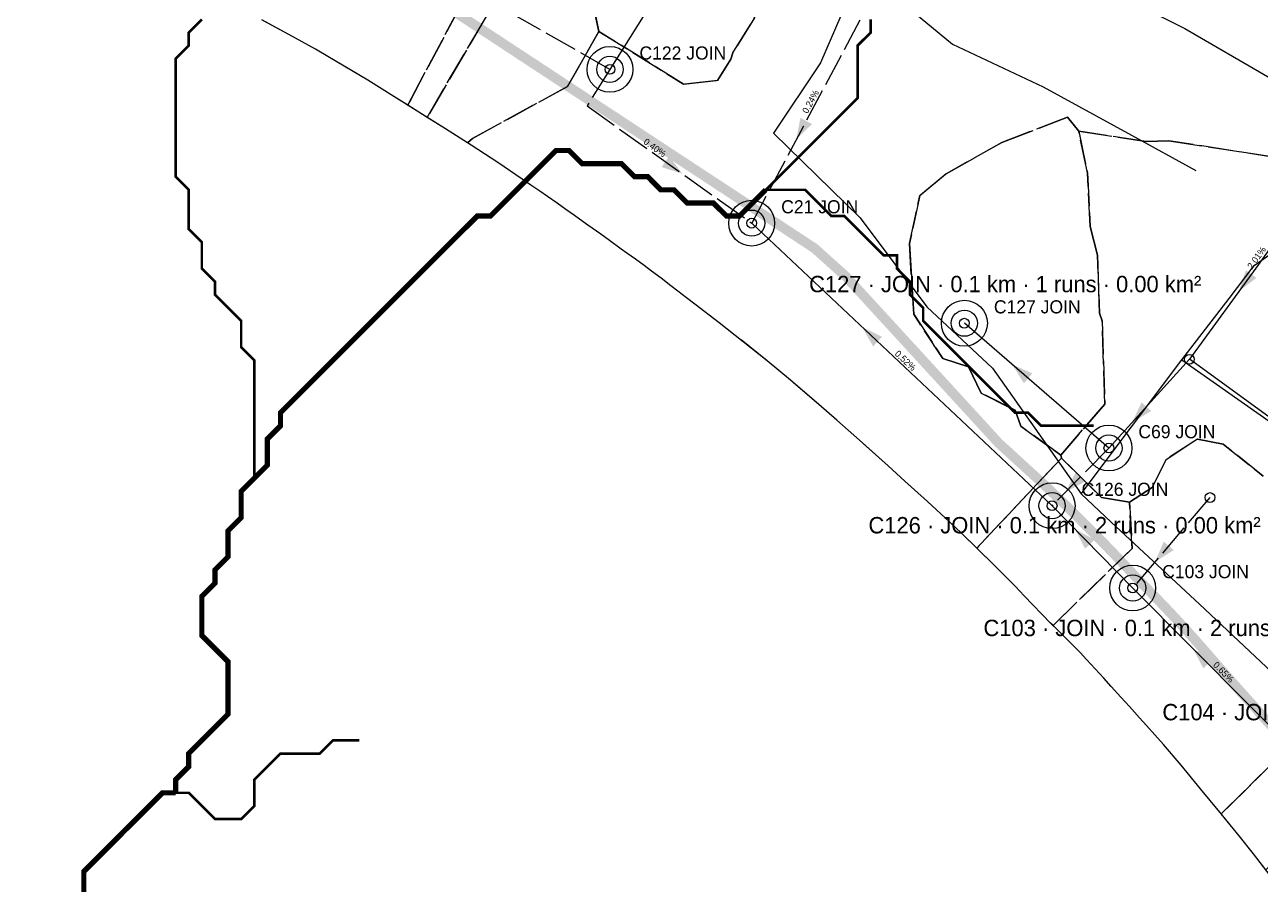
# Model space of a CAD drawing. Header units: metres. Extents: x 442821 to 452274, y 2561971 to 2571293.
# Drawn here: x 450794 to 451170.9, y 2566992.4 to 2567254.8 of the extents above; entities that cross this region are included whole.
import ezdxf
from ezdxf.enums import TextEntityAlignment as Align

# ---------------------------------------------------------------- set-up
doc = ezdxf.new("R2010")
doc.units = ezdxf.units.M
doc.header["$LTSCALE"] = 8
doc.linetypes.add('DASHED', pattern=[1.524, 1.27, -0.254])
for name, color, linetype in [('A_ARROWS', 7, 'Continuous'), ('A_BUILT_2006', 252, 'Continuous'), ('A_CATCH_LABEL', 7, 'Continuous'), ('A_CATCHMENTS', 7, 'Continuous'), ('A_ENVELOPE', 3, 'Continuous'), ('A_GRADIENT', 8, 'Continuous'), ('A_JUNCTIONS', 8, 'Continuous'), ('A_MAIN_PIPE', 5, 'Continuous'), ('A_OUTLET_LABEL', 7, 'Continuous'), ('A_OUTLETS', 7, 'Continuous'), ('A_RUNS', 7, 'Continuous'), ('A_STREAMS', 5, 'Continuous')]:
    doc.layers.add(name, color=color, linetype=linetype)

msp = doc.modelspace()

# ---------------------------------------------------------------- linework, layer by layer
at = {"layer": 'A_ARROWS', "color": 1}
for points in [[(451029.36, 2567219.76), (451030.6, 2567226.35), (451034.13, 2567224.47)], [(450994.62, 2567209.27), (450988.25, 2567211.35), (450990.57, 2567214.61)], [(451049.48, 2567162.47), (451055.51, 2567159.54), (451052.77, 2567156.62)], [(451138.79, 2567090.85), (451141.42, 2567097.02), (451144.46, 2567094.42)], [(451150.42, 2567064.25), (451156.35, 2567061.12), (451153.51, 2567058.3)]]:
    msp.add_solid(points, dxfattribs=at)
at = {"layer": 'A_ARROWS', "color": 2}
for points in [[(451164.36, 2567173.49), (451166.51, 2567179.84), (451169.74, 2567177.49)], [(451131.83, 2567133.45), (451134.65, 2567139.53), (451137.61, 2567136.85)]]:
    msp.add_solid(points, dxfattribs=at)
at = {"layer": 'A_ARROWS', "color": 4}
msp.add_solid([(451095.22, 2567151.05), (451101.37, 2567148.38), (451098.76, 2567145.35)], dxfattribs=at)
at = {"layer": 'A_ARROWS', "color": 3}
for points in [[(451111.49, 2567112.17), (451114.56, 2567118.13), (451117.41, 2567115.32)], [(451114.41, 2567100.79), (451120.31, 2567097.61), (451117.45, 2567094.82)]]:
    msp.add_solid(points, dxfattribs=at)
at = {"layer": 'A_BUILT_2006', "color": 252}
for points in [[(451049.13, 2567271.93), (451036.73, 2567243.19)], [(451049.13, 2567271.93), (451076.99, 2567248.85)], [(451121.09, 2567267.16), (451147.87, 2567253.6)], [(451147.87, 2567253.6), (451173.78, 2567238.61)], [(451076.99, 2567248.85), (451104.63, 2567235.82)], [(451036.73, 2567243.19), (451022.36, 2567221.66)], [(451104.63, 2567235.82), (451131.6, 2567221.1)], [(451022.36, 2567221.66), (451048.79, 2567195.86)], [(451131.6, 2567221.1), (451151.21, 2567210.25)], [(451048.79, 2567195.86), (451069.12, 2567168.68)], [(451161.37, 2567171.25), (451168.99, 2567181.33), (451180.97, 2567189.72)], [(451146.91, 2567152.55), (451161.37, 2567171.25)], [(451069.12, 2567168.68), (451089.21, 2567149.97)], [(451116.2, 2567111.6), (451146.91, 2567152.55)], [(451146.91, 2567152.55), (451174.59, 2567133.04)], [(451089.21, 2567149.97), (451116.2, 2567111.6)], [(451116.2, 2567111.6), (451125.41, 2567102.98)], [(451125.41, 2567102.98), (451152.36, 2567077.93)], [(451152.36, 2567077.93), (451181.22, 2567050.72)]]:
    msp.add_lwpolyline(points, dxfattribs=at)
at = {"layer": 'A_CATCHMENTS', "color": 4, "linetype": 'DASHED'}
for points in [[(450925.47, 2567281.21), (450924.5, 2567292.86), (450925.43, 2567294.52), (450925.61, 2567295.64), (450932.53, 2567308.07), (450932.57, 2567308.27), (450948.94, 2567316.31), (450966.04, 2567306.55), (450971.61, 2567285.86), (450971.55, 2567285.81), (450965.37, 2567274.13), (450964.67, 2567273.48), (450963.03, 2567273.06), (450959.39, 2567270.73), (450941.03, 2567268.02), (450916.73, 2567226.51), (450914.19, 2567228.11), (450910.8, 2567230.23), (450933.22, 2567272.47), (450925.47, 2567281.21)], [(451085.73, 2567142.36), (451081.92, 2567150.34), (451074.05, 2567152.9), (451065.15, 2567166.39), (451063.87, 2567187.99), (451067.01, 2567202.67), (451075.01, 2567209.29), (451092.06, 2567218.87), (451112.11, 2567226.53), (451115.51, 2567222.28), (451118.17, 2567209.63), (451119, 2567193.22), (451121.25, 2567184.48), (451121.81, 2567166.77), (451122.68, 2567164.41), (451123.48, 2567139.01), (451110.01, 2567123.43), (451097.8, 2567132.24), (451096.14, 2567137.09), (451085.73, 2567142.36)]]:
    msp.add_lwpolyline(points, close=True, dxfattribs=at)
at = {"layer": 'A_CATCHMENTS', "color": 2, "linetype": 'DASHED'}
msp.add_lwpolyline([(450971.55, 2567285.81), (450971.61, 2567285.86), (450974.74, 2567286.81), (450975.57, 2567286.75), (450996.1, 2567292.91), (451010.41, 2567283.95), (451013.9, 2567262.76), (451016.47, 2567257.96), (451016.64, 2567256.93), (451009.98, 2567246.21), (451009.41, 2567244.27), (451005.34, 2567237.79), (450994.89, 2567236.65), (450969.13, 2567252.77), (450964.67, 2567273.48), (450965.37, 2567274.13), (450971.55, 2567285.81)], close=True, dxfattribs=at)
at = {"layer": 'A_CATCHMENTS', "color": 3, "linetype": 'DASHED'}
msp.add_lwpolyline([(450933.22, 2567272.47), (450910.8, 2567230.23), (450910.8, 2567230.23), (450906.54, 2567232.9), (450898.64, 2567237.82), (450886.99, 2567244.81), (450882.63, 2567247.32), (450874.5, 2567251.84), (450866.81, 2567256)], dxfattribs=at)
for points in [[(450941.03, 2567268.02), (450959.39, 2567270.73), (450963.03, 2567273.06), (450964.67, 2567273.48), (450969.13, 2567252.77), (450959.57, 2567235.98), (450930.56, 2567220.03), (450929.08, 2567218.73), (450922.33, 2567223.01), (450916.73, 2567226.51), (450941.03, 2567268.02)], [(451110.23, 2567122.5), (451122.45, 2567110.44), (451131.03, 2567109.01), (451131.76, 2567094.95), (451107.66, 2567071.38), (451106.91, 2567072.14), (451104.21, 2567074.9), (451101.53, 2567077.67), (451098.86, 2567080.47), (451096.17, 2567083.3), (451089.55, 2567089.92), (451084.37, 2567095.02), (451110.23, 2567122.5)], [(451185.16, 2567039.89), (451184.13, 2567060.15), (451184.59, 2567061.66), (451183.61, 2567080.92), (451183.85, 2567082.41), (451185.02, 2567082.53), (451185.57, 2567082.71), (451206.23, 2567084.79), (451206.56, 2567084.95), (451227.45, 2567087.05), (451242.17, 2567073.87), (451232.25, 2567062.13), (451231.72, 2567061.96), (451221.41, 2567050.09), (451221.28, 2567050.06), (451210.73, 2567038.25), (451210.67, 2567037.96), (451200.13, 2567026.49), (451199.99, 2567025.78), (451172.57, 2566996.78), (451168.79, 2567001.67), (451164.43, 2567007.16), (451158.98, 2567013.89), (451185.16, 2567039.89)]]:
    msp.add_lwpolyline(points, close=True, dxfattribs=at)
at = {"layer": 'A_CATCHMENTS', "color": 1, "linetype": 'DASHED'}
for points in [[(451174.54, 2567214.49), (451142.94, 2567219.34), (451136.05, 2567219.12), (451115.51, 2567222.28), (451112.11, 2567226.53), (451092.06, 2567218.87), (451075.01, 2567209.29), (451067.01, 2567202.67), (451063.87, 2567187.99), (451065.15, 2567166.39), (451074.05, 2567152.9), (451081.92, 2567150.34), (451085.73, 2567142.36), (451096.14, 2567137.09), (451097.8, 2567132.24), (451110.01, 2567123.43), (451110.23, 2567122.5), (451084.37, 2567095.02), (451079.7, 2567099.61), (451076.22, 2567102.91), (451069.39, 2567109.24), (451062.49, 2567115.49), (451057.33, 2567120.13), (451048.65, 2567127.94), (451041.7, 2567134.13), (451036.25, 2567138.9), (451027.59, 2567146.28), (451020.41, 2567152.21), (451010.71, 2567159.97), (451005.82, 2567163.78), (450998.4, 2567169.46), (450995.82, 2567171.47), (450993.25, 2567173.47), (450991.11, 2567175.12), (450988.09, 2567177.42), (450985.22, 2567179.57), (450982.89, 2567181.29), (450980.26, 2567183.21), (450977.62, 2567185.11), (450975.97, 2567186.3), (450972.33, 2567188.92), (450969.68, 2567190.82), (450965.77, 2567193.62), (450964.37, 2567194.62), (450961.72, 2567196.52), (450959.06, 2567198.41), (450956.41, 2567200.28), (450953.43, 2567202.36), (450951.07, 2567203.99), (450948.38, 2567205.83), (450945.68, 2567207.67), (450938.32, 2567212.7), (450930.19, 2567218.03), (450929.08, 2567218.73), (450930.56, 2567220.03), (450930.56, 2567220.03), (450959.57, 2567235.98), (450969.13, 2567252.77), (450994.89, 2567236.65), (451005.34, 2567237.79), (451009.41, 2567244.27), (451009.98, 2567246.21), (451016.64, 2567256.93)], [(451185.16, 2567039.89), (451158.98, 2567013.89), (451158.57, 2567014.39), (451152.65, 2567021.57), (451146.7, 2567028.73), (451141.36, 2567035.11), (451138.73, 2567038.04), (451136.14, 2567040.92), (451134.01, 2567043.27), (451130.94, 2567046.68), (451128.34, 2567049.55), (451125.41, 2567052.79), (451123.15, 2567055.31), (451120.53, 2567058.2), (451117.87, 2567061.08), (451115.89, 2567063.15), (451112.38, 2567066.68), (451109.1, 2567069.94), (451107.66, 2567071.38), (451131.76, 2567094.95), (451131.76, 2567094.95), (451131.03, 2567109.01), (451137.92, 2567113.55), (451142.12, 2567122.12), (451151.71, 2567128.33), (451159.52, 2567126.81), (451171.75, 2567117)]]:
    msp.add_lwpolyline(points, dxfattribs=at)
at = {"layer": 'A_CATCHMENTS', "color": 2, "linetype": 'DASHED'}
msp.add_lwpolyline([(451171.75, 2567117), (451159.52, 2567126.81), (451151.71, 2567128.33), (451142.12, 2567122.12), (451137.92, 2567113.55), (451131.03, 2567109.01), (451122.45, 2567110.44), (451110.23, 2567122.5), (451110.01, 2567123.43), (451123.48, 2567139.01), (451122.68, 2567164.41), (451121.81, 2567166.77), (451121.81, 2567166.77), (451121.25, 2567184.48), (451119, 2567193.22), (451118.17, 2567209.63), (451115.51, 2567222.28), (451136.05, 2567219.12), (451142.94, 2567219.34), (451174.54, 2567214.49)], dxfattribs=at)
at = {"layer": 'A_ENVELOPE', "color": 3}
msp.add_lwpolyline([(451175.9, 2566992.48), (451168.79, 2567001.67), (451164.43, 2567007.16), (451158.57, 2567014.39), (451152.65, 2567021.57), (451146.7, 2567028.73), (451141.36, 2567035.11), (451138.73, 2567038.04), (451136.14, 2567040.92), (451134.01, 2567043.27), (451130.94, 2567046.68), (451128.34, 2567049.55), (451125.41, 2567052.79), (451123.15, 2567055.31), (451120.53, 2567058.2), (451117.87, 2567061.08), (451115.89, 2567063.15), (451112.38, 2567066.68), (451109.1, 2567069.94), (451106.91, 2567072.14), (451104.21, 2567074.9), (451101.53, 2567077.67), (451098.86, 2567080.47), (451096.17, 2567083.3), (451089.55, 2567089.92), (451079.7, 2567099.61), (451076.22, 2567102.91), (451069.39, 2567109.24), (451062.49, 2567115.49), (451057.33, 2567120.13), (451048.65, 2567127.94), (451041.7, 2567134.13), (451036.25, 2567138.9), (451027.59, 2567146.28), (451020.41, 2567152.21), (451010.71, 2567159.97), (451005.82, 2567163.78), (450998.4, 2567169.46), (450995.82, 2567171.47), (450993.25, 2567173.47), (450991.11, 2567175.12), (450988.09, 2567177.42), (450985.22, 2567179.57), (450982.89, 2567181.29), (450980.26, 2567183.21), (450977.62, 2567185.11), (450975.97, 2567186.3), (450972.33, 2567188.92), (450969.68, 2567190.82), (450965.77, 2567193.62), (450964.37, 2567194.62), (450961.72, 2567196.52), (450959.06, 2567198.41), (450956.41, 2567200.28), (450953.43, 2567202.36), (450951.07, 2567203.99), (450948.38, 2567205.83), (450945.68, 2567207.67), (450938.32, 2567212.7), (450930.19, 2567218.03), (450922.33, 2567223.01), (450914.19, 2567228.11), (450906.54, 2567232.9), (450898.64, 2567237.82), (450886.99, 2567244.81), (450882.63, 2567247.32), (450874.5, 2567251.84), (450866.31, 2567256.27)], dxfattribs=at)
at = {"layer": 'A_JUNCTIONS'}
for centre in [(450972.5, 2567241.16), (451015.74, 2567194.22), (451080.62, 2567163.68), (451149.25, 2567152.68), (451124.7, 2567125.57), (451107.37, 2567107.98), (451155.52, 2567110.47), (451131.96, 2567082.85)]:
    msp.add_circle(centre, 1.5, dxfattribs=at)
at = {"layer": 'A_MAIN_PIPE', "color": 5, "const_width": 3}
msp.add_lwpolyline([(451174.58, 2567040.37), (451170.08, 2567045.44), (451167.36, 2567048.45), (451164.67, 2567051.44), (451162, 2567054.43), (451159.27, 2567057.53), (451156.72, 2567060.46), (451154.06, 2567063.52), (451151.57, 2567066.37), (451148.64, 2567069.64), (451145.87, 2567072.67), (451142.38, 2567076.4), (451140.25, 2567078.63), (451137.43, 2567081.54), (451134.63, 2567084.44), (451133.01, 2567086.12), (451129.1, 2567090.25), (451126.31, 2567093.2), (451123.45, 2567096.17), (451120.61, 2567099.07), (451117.2, 2567102.48), (451114.88, 2567104.81), (451111.98, 2567107.68), (451110.33, 2567109.3), (451106.03, 2567113.36), (451103.03, 2567116.14), (451100.58, 2567118.38), (451097.07, 2567121.6), (451094.09, 2567124.33), (451091.11, 2567127.05), (451044.54, 2567177.88), (451034.92, 2567186.54), (450910.28, 2567268.5)], dxfattribs=at)
at = {"layer": 'A_OUTLETS', "color": 5}
for centre, radius in [((450972.5, 2567241.16), 7), ((450972.5, 2567241.16), 4), ((451015.74, 2567194.22), 7), ((451015.74, 2567194.22), 4), ((451080.62, 2567163.68), 7), ((451080.62, 2567163.68), 4), ((451124.7, 2567125.57), 7), ((451124.7, 2567125.57), 4), ((451107.37, 2567107.98), 7), ((451107.37, 2567107.98), 4), ((451131.96, 2567082.85), 7), ((451131.96, 2567082.85), 4)]:
    msp.add_circle(centre, radius, dxfattribs=at)
at = {"layer": 'A_RUNS', "color": 2}
for points in [[(451006.69, 2567295.78), (450972.5, 2567241.16)], [(451192.63, 2567212.99), (451170.29, 2567181.65), (451149.25, 2567152.68)], [(451149.25, 2567152.68), (451124.7, 2567125.57)], [(451237.99, 2567088.24), (451149.25, 2567152.68)]]:
    msp.add_lwpolyline(points, dxfattribs=at)
at = {"layer": 'A_RUNS', "color": 3, "linetype": 'DASHED'}
for points in [[(450972.5, 2567241.16), (450897.14, 2567284.01)], [(451124.7, 2567125.57), (451107.37, 2567107.98)]]:
    msp.add_lwpolyline(points, dxfattribs=at)
at = {"layer": 'A_RUNS', "color": 1, "linetype": 'DASHED'}
for points in [[(451054.49, 2567266.9), (451015.74, 2567194.22)], [(450972.5, 2567241.16), (450965.52, 2567230.01), (451015.74, 2567194.22)], [(451155.52, 2567110.47), (451131.96, 2567082.85)]]:
    msp.add_lwpolyline(points, dxfattribs=at)
at = {"layer": 'A_RUNS', "color": 1}
for points in [[(451107.37, 2567107.98), (451015.74, 2567194.22)], [(451185.17, 2567029.25), (451131.96, 2567082.85)]]:
    msp.add_lwpolyline(points, dxfattribs=at)
at = {"layer": 'A_RUNS', "color": 4}
msp.add_lwpolyline([(451124.7, 2567125.57), (451080.62, 2567163.68)], dxfattribs=at)
at = {"layer": 'A_RUNS', "color": 3}
msp.add_lwpolyline([(451131.96, 2567082.85), (451107.37, 2567107.98)], dxfattribs=at)
at = {"layer": 'A_STREAMS', "color": 5}
for points, const_width in [([(450848.01, 2567256.41), (450844.01, 2567252.41), (450844.01, 2567248.41), (450840.01, 2567244.41), (450840.01, 2567240.41), (450840.01, 2567236.41), (450840.01, 2567232.4), (450840.01, 2567228.4), (450840.01, 2567224.4), (450840.01, 2567220.4), (450840.01, 2567216.4), (450840.01, 2567212.4), (450840.01, 2567208.4), (450844.01, 2567204.39), (450844.01, 2567200.39), (450844.01, 2567196.39), (450844.01, 2567192.39), (450848.01, 2567188.39), (450848.01, 2567184.39), (450848.01, 2567180.39), (450852.01, 2567176.38), (450852.01, 2567172.38), (450856.01, 2567168.38), (450860.01, 2567164.38), (450860.01, 2567160.38), (450860.01, 2567156.38), (450864.01, 2567152.38), (450864.01, 2567148.38), (450864.01, 2567144.37), (450864.01, 2567140.37), (450864.01, 2567136.37), (450864.01, 2567132.37), (450864.01, 2567128.37), (450864.01, 2567124.37), (450864.01, 2567120.37), (450864.01, 2567116.36)], 0.8), ([(451052.03, 2567256.41), (451052.03, 2567252.41), (451048.03, 2567248.41), (451048.03, 2567244.41), (451048.03, 2567240.41), (451048.03, 2567236.41), (451048.03, 2567232.4), (451044.03, 2567228.4), (451040.03, 2567224.4), (451036.03, 2567220.4), (451032.03, 2567216.4), (451028.03, 2567212.4), (451024.03, 2567208.4), (451020.03, 2567204.39)], 0.8), ([(451020.03, 2567204.39), (451016.03, 2567200.39), (451012.03, 2567196.39), (451008.03, 2567196.39), (451004.03, 2567200.39), (451000.03, 2567200.39), (450996.03, 2567200.39), (450992.03, 2567204.39), (450988.03, 2567204.39), (450984.03, 2567208.4), (450980.02, 2567208.4), (450976.02, 2567212.4), (450972.02, 2567212.4), (450968.02, 2567212.4), (450964.02, 2567212.4), (450960.02, 2567216.4), (450956.02, 2567216.4), (450952.02, 2567212.4), (450948.02, 2567208.4), (450944.02, 2567204.39), (450940.02, 2567200.39), (450936.02, 2567196.39), (450932.02, 2567196.39), (450928.02, 2567192.39), (450924.02, 2567188.39), (450920.02, 2567184.39), (450916.02, 2567180.39), (450912.02, 2567176.38), (450908.01, 2567172.38), (450904.01, 2567168.38), (450900.01, 2567164.38), (450896.01, 2567160.38), (450892.01, 2567156.38), (450888.01, 2567152.38), (450884.01, 2567148.38), (450880.01, 2567144.37), (450876.01, 2567140.37), (450872.01, 2567136.37), (450872.01, 2567132.37), (450868.01, 2567128.37), (450868.01, 2567124.37), (450868.01, 2567120.37), (450864.01, 2567116.36)], 1.6), ([(451120.04, 2567132.37), (451116.04, 2567132.37), (451112.04, 2567132.37), (451108.04, 2567132.37), (451104.04, 2567132.37), (451100.04, 2567136.37), (451096.04, 2567136.37), (451092.04, 2567140.37), (451088.04, 2567144.37), (451084.04, 2567148.38), (451080.04, 2567152.38), (451076.04, 2567156.38), (451072.04, 2567160.38), (451068.04, 2567164.38), (451068.04, 2567168.38), (451064.04, 2567172.38), (451064.04, 2567176.38), (451060.04, 2567180.39), (451060.04, 2567184.39), (451056.04, 2567184.39), (451052.03, 2567188.39), (451048.03, 2567192.39), (451044.03, 2567196.39), (451040.03, 2567196.39), (451036.03, 2567200.39), (451032.03, 2567204.39), (451028.03, 2567204.39), (451024.03, 2567204.39), (451020.03, 2567204.39)], 0.8), ([(450864.01, 2567116.36), (450860.01, 2567112.36), (450860.01, 2567108.36), (450860.01, 2567104.36), (450856.01, 2567100.36), (450856.01, 2567096.36), (450856.01, 2567092.36), (450852.01, 2567088.35), (450852.01, 2567084.35), (450848.01, 2567080.35), (450848.01, 2567076.35), (450848.01, 2567072.35), (450848.01, 2567068.35), (450852.01, 2567064.35), (450856.01, 2567060.34), (450856.01, 2567056.34), (450856.01, 2567052.34), (450856.01, 2567048.34), (450856.01, 2567044.34), (450852.01, 2567040.34), (450848.01, 2567036.34), (450844.01, 2567032.33), (450844.01, 2567028.33), (450840.01, 2567024.33), (450840.01, 2567020.33)], 1.6), ([(450896.01, 2567036.34), (450892.01, 2567036.34), (450888.01, 2567036.34), (450884.01, 2567032.33), (450880.01, 2567032.33), (450876.01, 2567032.33), (450872.01, 2567032.33), (450868.01, 2567028.33), (450864.01, 2567024.33), (450864.01, 2567020.33), (450864.01, 2567016.33), (450860.01, 2567012.33), (450856.01, 2567012.33), (450852.01, 2567012.33), (450848.01, 2567016.33), (450844.01, 2567020.33), (450840.01, 2567020.33)], 0.8), ([(450840.01, 2567020.33), (450836, 2567020.33), (450832, 2567016.33), (450828, 2567012.33), (450824, 2567008.33), (450820, 2567004.32), (450816, 2567000.32), (450812, 2566996.32), (450812, 2566992.32), (450812, 2566988.32), (450812, 2566984.32), (450812, 2566980.32), (450812, 2566976.32), (450812, 2566972.31), (450808, 2566968.31), (450804, 2566964.31), (450804, 2566960.31), (450800, 2566956.31), (450796, 2566952.31), (450796, 2566948.31), (450794.78, 2566947.08)], 1.6)]:
    msp.add_lwpolyline(points, dxfattribs=dict(at, const_width=const_width))

# ---------------------------------------------------------------- texts
at = {"layer": 'A_CATCH_LABEL', "color": 4}
msp.add_text('C127 · JOIN · 0.1 km · 1 runs · 0.00 km²', height=5, dxfattribs=at).set_placement((451093.07, 2567175.63), align=Align.MIDDLE_CENTER)
at = {"layer": 'A_CATCH_LABEL', "color": 3}
for s, p in [('C126 · JOIN · 0.1 km · 2 runs · 0.00 km²', (451111.17, 2567102.02)), ('C104 · JOIN · 0.1 km · 2 runs · 0.00 km²', (451200.82, 2567044.97))]:
    msp.add_text(s, height=5, dxfattribs=at).set_placement(p, align=Align.MIDDLE_CENTER)
at = {"layer": 'A_CATCH_LABEL', "color": 1}
msp.add_text('C103 · JOIN · 0.1 km · 2 runs · 0.01 km²', height=5, dxfattribs=at).set_placement((451146.26, 2567070.66), align=Align.MIDDLE_CENTER)
at = {"layer": 'A_GRADIENT', "color": 1}
for s, rotation, p in [('0.24%', 61.9321, (451035.11, 2567230.56)), ('0.40%', -35.4799, (450985.27, 2567215.93)), ('0.52%', 316.7381, (451061.55, 2567151.1)), ('0.65%', 314.7935, (451158.56, 2567056.05))]:
    msp.add_text(s, height=2, rotation=rotation, dxfattribs=at).set_placement(p, align=Align.BOTTOM_CENTER)
at = {"layer": 'A_GRADIENT', "color": 2}
msp.add_text('2.01%', height=2, rotation=54.5127, dxfattribs=at).set_placement((451171.07, 2567182.74), align=Align.BOTTOM_CENTER)
at = {"layer": 'A_OUTLET_LABEL', "color": 5}
for s, p in [('C122 JOIN', (450981.5, 2567244.16)), ('C21 JOIN', (451024.74, 2567197.22)), ('C127 JOIN', (451089.62, 2567166.68)), ('C69 JOIN', (451133.7, 2567128.57)), ('C126 JOIN', (451116.37, 2567110.98)), ('C103 JOIN', (451140.96, 2567085.85))]:
    msp.add_text(s, height=4, dxfattribs=at).set_placement(p)

doc.saveas('drawing.dxf')
